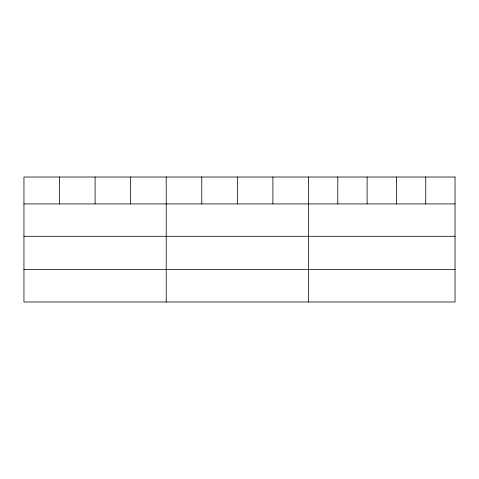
<?xml version="1.0" encoding="UTF-8"?>
<svg xmlns="http://www.w3.org/2000/svg" width="479" height="479" viewBox="0 0 479 479"><rect width="100%" height="100%" fill="white"/><g stroke="black" fill="none" stroke-linecap="round" stroke-linejoin="round"><path stroke-width="0.72" d="M23.95 203.928L455.05 203.928M23.95 236.291L455.05 236.291M23.95 269.629L455.05 269.629M425.735 177.014L425.735 203.928M396.42 177.014L396.42 203.928M367.106 177.014L367.106 203.928M337.791 177.014L337.791 203.928M308.476 177.014L308.476 301.986M272.91 177.014L272.91 203.928M237.344 177.014L237.344 203.928M201.779 177.014L201.779 203.928M166.213 177.014L166.213 301.986M130.647 177.014L130.647 203.928M95.082 177.014L95.082 203.928M59.516 177.014L59.516 203.928M455.05 177.014L23.95 177.014L23.95 301.986L455.05 301.986L455.05 177.014"/></g></svg>
